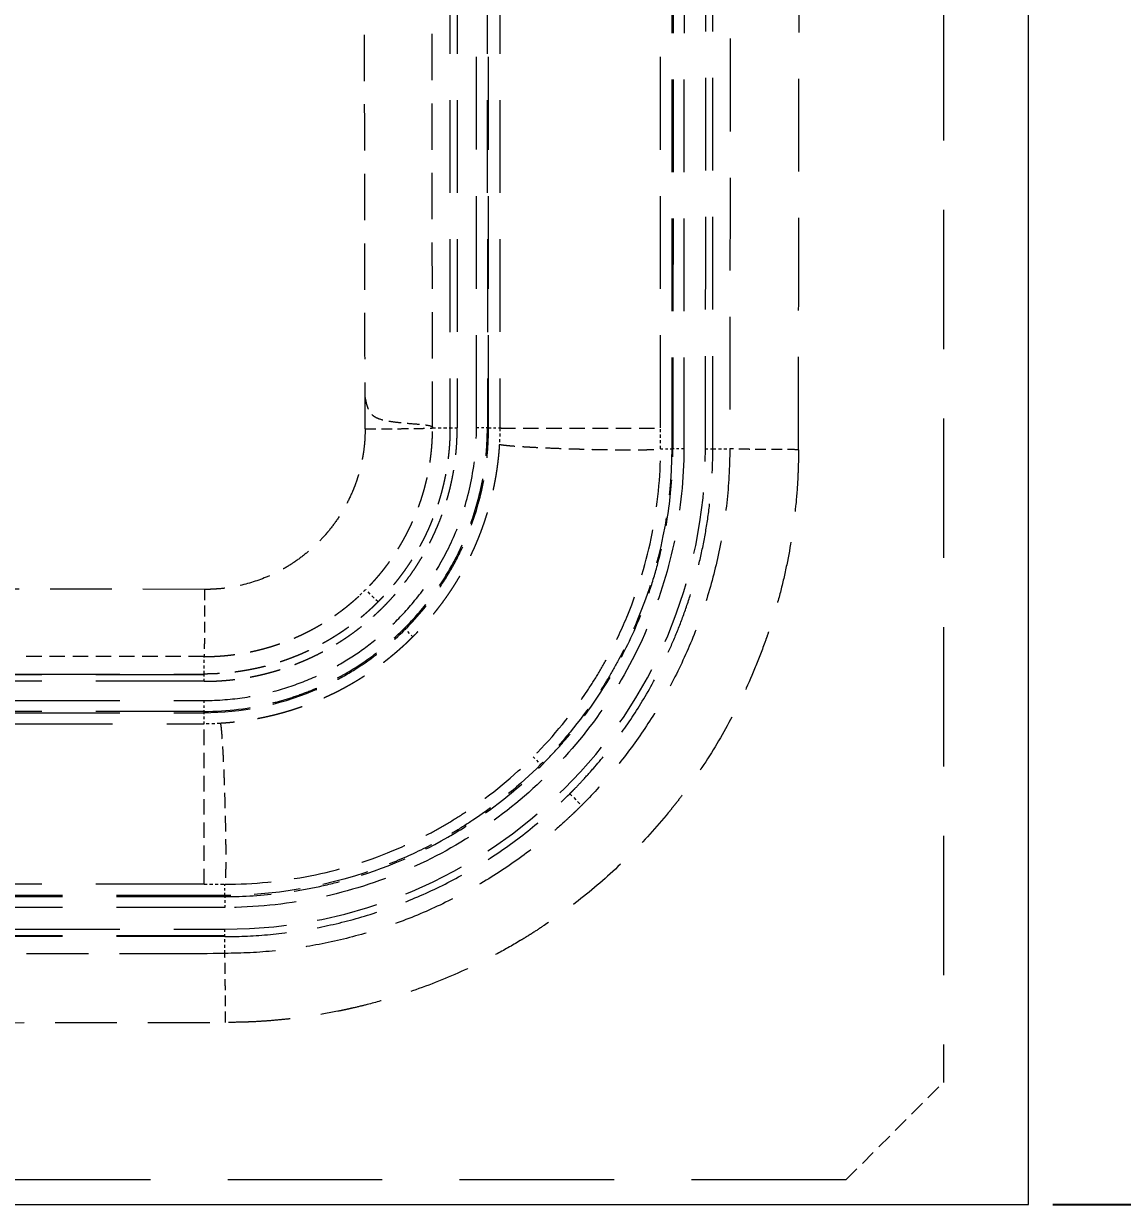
# Model space of a CAD drawing. Header units: millimetres. Extents: x 519 to 904, y 347 to 551.
# Drawn here: x 717.77 to 762.9, y 346.61 to 395.11 of the extents above; entities that cross this region are included whole.
import ezdxf
from ezdxf.lldxf.tags import DXFTag

# ---------------------------------------------------------------- set-up
doc = ezdxf.new("R2010")
doc.units = ezdxf.units.MM
doc.linetypes.add('HIDDEN', pattern=[9.525, 6.35, -3.175])
doc.layers.add('1', color=7, linetype='Continuous', true_color=0xffffff)
doc.layers.add('dim', color=82, linetype='Continuous', lineweight=9)
tags = doc.linetypes.add('DASHED', pattern=[25.72, 12.86, -12.86]).pattern_tags.tags
tags[6:7] = [DXFTag(74, 4), DXFTag(75, 0), DXFTag(340, '0'), DXFTag(46, 0.0), DXFTag(50, 0.0), DXFTag(44, 0.0), DXFTag(45, 0.0)]
tags[4:5] = [DXFTag(74, 4), DXFTag(75, 0), DXFTag(340, '0'), DXFTag(46, 0.0), DXFTag(50, 0.0), DXFTag(44, 0.0), DXFTag(45, 0.0)]
doc.dimstyles.get("Standard").update_dxf_attribs({"dimscale": 2, "dimtxt": 0.18, "dimasz": 0.18, "dimexe": 0.18, "dimexo": 0.0625, "dimgap": 0.09, "dimtad": 0, "dimtih": 1, "dimtoh": 1, "dimzin": 0, "dimdsep": 46, "dimtxsty": 'Standard', "dimcen": 0.09, "dimadec": 0, "dimazin": 0, "dimtfac": 1, "dimtofl": 0, "dimtmove": 0, "dimatfit": 3, "dimfxl": 0, "dimtolj": 1, "dimtzin": 0, "dimarcsym": 0})

# ---------------------------------------------------------------- blocks, each defined once
blk = doc.blocks.new('*D3')
at = {"layer": 'Defpoints', "color": 0, "lineweight": 18, "transparency": 16777216}
for p in [(759.049, 526.605), (759.049, 346.605), (793.566, 346.605)]:
    blk.add_point(p, dxfattribs=at)
at = {"layer": 'dim', "color": 0, "lineweight": -2, "transparency": 16777216}
for p, q in [((760.049, 526.605), (794.565, 526.605)), ((793.566, 522.605), (793.566, 440.105)), ((793.566, 350.605), (793.566, 433.106)), ((760.049, 346.605), (794.565, 346.605))]:
    blk.add_line(p, q, dxfattribs=at)
at = {"layer": 'dim', "color": 0, "lineweight": 18, "transparency": 16777216}
for points in [[(792.899, 522.605), (794.232, 522.605), (793.566, 526.605)], [(792.899, 350.605), (794.232, 350.605), (793.566, 346.605)]]:
    blk.add_solid(points, dxfattribs=at)
at = {"layer": 'dim', "color": 0, "lineweight": 18, "transparency": 16777216, "insert": (793.566, 436.605), "char_height": 5, "attachment_point": 5}
blk.add_mtext('\\A1;180.00', dxfattribs=at)

msp = doc.modelspace()

# ---------------------------------------------------------------- linework, layer by layer
at = {"layer": '1', "linetype": 'Continuous', "lineweight": 18, "ltscale": 0.7121}
for p, q in [((759.049, 346.605), (759.049, 526.605)), ((519.049, 346.605), (759.049, 346.605))]:
    msp.add_line(p, q, dxfattribs=at)
at = {"layer": '1', "color": 155, "linetype": 'HIDDEN', "lineweight": 18, "ltscale": 0.9}
msp.add_line((755.549, 524.618), (755.549, 351.618), dxfattribs=at)
at = {"layer": '1', "color": 155, "linetype": 'HIDDEN', "lineweight": 13, "ltscale": 0.6}
for p, q in [((744.437, 495.69), (744.389, 377.65)), ((744.488, 495.69), (744.44, 377.651)), ((746.078, 377.646), (746.126, 495.692)), ((735.234, 494.838), (735.281, 378.5)), ((736.37, 378.505), (736.323, 494.838)), ((736.772, 494.837), (736.819, 378.504)), ((736.869, 378.503), (736.822, 494.836)), ((737.278, 494.839), (737.331, 378.501)), ((743.929, 378.501), (743.981, 494.839))]:
    msp.add_line(p, q, dxfattribs=at)
at = {"layer": '1', "color": 155, "linetype": 'HIDDEN', "lineweight": 13, "ltscale": 0.02}
for p, q in [((732.324, 371.354), (731.819, 371.859)), ((725.178, 368.393), (725.178, 369.11)), ((740.203, 363.475), (740.686, 362.993))]:
    msp.add_line(p, q, dxfattribs=at)
at = {"layer": '1', "color": 155, "linetype": 'HIDDEN', "lineweight": 13, "ltscale": 0.01}
for p, q in [((733.755, 369.922), (733.443, 370.233)), ((738.693, 364.99), (739.007, 364.677))]:
    msp.add_line(p, q, dxfattribs=at)
at = {"layer": '1', "color": 155, "linetype": 'HIDDEN', "lineweight": 13, "ltscale": 0.7}
for p, q in [((583.917, 368.393), (725.178, 368.393)), ((725.178, 368.362), (583.917, 368.362)), ((725.178, 368.094), (583.917, 368.094)), ((583.917, 367.306), (725.176, 367.306)), ((725.176, 366.855), (583.917, 366.855)), ((583.917, 366.804), (725.176, 366.804)), ((725.178, 359.76), (583.627, 359.76)), ((726.029, 359.297), (583.917, 359.297)), ((726.029, 359.246), (583.917, 359.246)), ((583.917, 357.909), (726.032, 357.909)), ((726.032, 357.639), (583.917, 357.639))]:
    msp.add_line(p, q, dxfattribs=at)
at = {"layer": '1', "color": 155, "linetype": 'HIDDEN', "lineweight": 18, "ltscale": 0.1}
msp.add_line((751.549, 347.618), (755.549, 351.618), dxfattribs=at)
at = {"layer": '1', "color": 155, "linetype": 'HIDDEN', "lineweight": 18}
msp.add_line((751.549, 347.618), (523.549, 347.618), dxfattribs=at)
at = {"layer": '1', "color": 155, "linetype": 'HIDDEN', "lineweight": 13, "ltscale": 0.4}
for centre, major_axis, ratio, start_param, end_param in [((726.032, 377.655), (-19.746, 0), 0.999994, 1.570794, 3.141199), ((627.508, 1610.043), (11070.142, 0), 0.113203, 4.71367, 4.720938)]:
    msp.add_ellipse(centre, major_axis=major_axis, ratio=ratio, start_param=start_param, end_param=end_param, dxfattribs=at)
at = {"layer": '1', "color": 155, "linetype": 'HIDDEN', "lineweight": 13, "ltscale": 0.1}
msp.add_ellipse((630.184, -881.868), major_axis=(-11051.135, 0), ratio=0.113203, start_param=4.703793, end_param=4.704464, dxfattribs=at)
at = {"layer": '1', "color": 155, "linetype": 'DASHED', "lineweight": 13}
msp.add_ellipse((627.508, 1610.043), major_axis=(11070.142, 0), ratio=0.113203, start_param=4.720938, end_param=4.721289, dxfattribs=at)
at = {"layer": '1', "color": 155, "linetype": 'HIDDEN', "lineweight": 13, "ltscale": 0.6}
for points in [[(744.936, 495.691), (744.92, 456.345), (744.904, 416.998), (744.888, 377.651)], [(745.782, 377.647), (745.796, 416.996), (745.809, 456.345), (745.822, 495.693)], [(735.538, 494.839), (735.551, 456.06), (735.564, 417.281), (735.577, 378.502)]]:
    msp.add_open_spline(points, degree=3, dxfattribs=at)
for points, knots in [([(749.596, 377.609), (749.6, 380.07), (749.604, 382.53), (749.61, 387.45), (749.614, 389.91), (749.623, 397.29), (749.629, 402.211), (749.645, 416.971), (749.654, 426.812), (749.668, 446.492), (749.673, 456.333), (749.677, 471.093), (749.678, 476.014), (749.679, 483.394), (749.679, 485.854), (749.679, 490.774), (749.679, 493.234), (749.679, 495.695)], [0, 0, 0, 0, 0.0625, 0.0625, 0.125, 0.125, 0.25, 0.25, 0.5, 0.5, 0.75, 0.75, 0.875, 0.875, 0.9375, 0.9375, 1, 1, 1, 1]), ([(746.856, 491.649), (746.856, 479.88), (746.852, 454.995), (746.825, 416.993), (746.793, 390.762), (746.773, 377.646)], [0, 0, 0, 0, 0.30969, 0.654845, 1, 1, 1, 1])]:
    msp.add_open_spline(points, degree=3, knots=knots, dxfattribs=at)
at = {"layer": '1', "color": 155, "linetype": 'HIDDEN', "lineweight": 13, "ltscale": 0.3}
for points, knots in [([(731.794, 378.465), (731.79, 381.179), (731.786, 383.893), (731.779, 389.322), (731.775, 392.037), (731.765, 400.18), (731.759, 405.608), (731.751, 413.751), (731.748, 416.466), (731.743, 421.894), (731.741, 424.609), (731.735, 432.752), (731.73, 438.181), (731.726, 443.609)], [0, 0, 0, 0, 0.125, 0.125, 0.25, 0.25, 0.5, 0.5, 0.625, 0.625, 0.75, 0.75, 1, 1, 1, 1]), ([(725.176, 366.856), (726.129, 366.856), (727.072, 366.973), (728.253, 367.27), (728.5, 367.34), (728.994, 367.499), (729.241, 367.588), (729.969, 367.877), (730.437, 368.1), (731.338, 368.607), (731.77, 368.891), (732.601, 369.519), (732.999, 369.864), (733.736, 370.594), (734.078, 370.981), (734.711, 371.8), (735.003, 372.234), (735.786, 373.594), (736.175, 374.552), (736.57, 376.061), (736.669, 376.579), (736.789, 377.563), (736.818, 378.033), (736.818, 378.504)], [0, 0, 0, 0, 0.159364, 0.159364, 0.201769, 0.201769, 0.244174, 0.244174, 0.328985, 0.328985, 0.413796, 0.413796, 0.498606, 0.498606, 0.583417, 0.583417, 0.668228, 0.668228, 0.837849, 0.837849, 0.92266, 0.92266, 1, 1, 1, 1]), ([(725.176, 366.805), (726.707, 366.805), (728.619, 367.19), (730.352, 368.007), (731.027, 368.367), (731.355, 368.564), (732.309, 369.203), (733.496, 370.181), (734.474, 371.369), (735.112, 372.323), (735.309, 372.652), (735.67, 373.327), (736.486, 375.059), (736.869, 376.972), (736.869, 378.503)], [0, 0, 0, 0, 0.25, 0.3125, 0.3125, 0.375, 0.375, 0.5, 0.625, 0.625, 0.6875, 0.6875, 0.75, 1, 1, 1, 1]), ([(737.31, 377.831), (737.308, 377.795), (737.303, 377.722), (737.295, 377.614), (737.286, 377.505), (737.276, 377.397), (737.265, 377.289), (737.253, 377.181), (737.241, 377.074), (737.227, 376.966), (737.212, 376.859), (737.197, 376.752), (737.18, 376.646), (737.163, 376.539), (737.145, 376.433), (737.125, 376.327), (737.105, 376.222), (737.084, 376.117), (737.062, 376.012), (737.04, 375.907), (737.016, 375.803), (736.991, 375.698), (736.966, 375.595), (736.94, 375.491), (736.912, 375.388), (736.884, 375.286), (736.855, 375.183), (736.826, 375.081), (736.795, 374.98), (736.764, 374.879), (736.731, 374.778), (736.698, 374.677), (736.665, 374.577), (736.63, 374.478), (736.594, 374.378), (736.558, 374.279), (736.521, 374.181), (736.483, 374.083), (736.444, 373.985), (736.405, 373.888), (736.364, 373.792), (736.323, 373.695), (736.281, 373.6), (736.239, 373.504), (736.195, 373.41), (736.151, 373.315), (736.106, 373.221), (736.06, 373.128), (736.014, 373.035), (735.967, 372.943), (735.919, 372.851), (735.87, 372.76), (735.821, 372.669), (735.771, 372.579), (735.72, 372.489), (735.668, 372.4), (735.616, 372.311), (735.563, 372.223), (735.509, 372.135), (735.455, 372.048), (735.4, 371.962), (735.344, 371.876), (735.288, 371.79), (735.231, 371.706), (735.173, 371.621), (735.115, 371.538), (735.056, 371.455), (734.996, 371.372), (734.936, 371.29), (734.875, 371.209), (734.814, 371.128), (734.752, 371.048), (734.689, 370.969), (734.626, 370.89), (734.562, 370.812), (734.498, 370.734), (734.433, 370.657), (734.367, 370.58), (734.301, 370.505), (734.235, 370.429), (734.167, 370.355), (734.1, 370.281), (734.032, 370.207), (733.963, 370.135), (733.894, 370.063), (733.824, 369.991), (733.765, 369.932), (733.716, 369.883), (733.679, 369.846), (733.641, 369.809), (733.603, 369.773), (733.565, 369.736), (733.527, 369.7), (733.489, 369.664), (733.45, 369.627), (733.411, 369.591), (733.373, 369.556), (733.334, 369.52), (733.294, 369.484), (733.255, 369.449), (733.215, 369.414), (733.176, 369.378), (733.136, 369.344), (733.096, 369.309), (733.055, 369.274), (733.015, 369.24), (732.974, 369.205), (732.933, 369.171), (732.892, 369.137), (732.851, 369.103), (732.81, 369.069), (732.769, 369.036), (732.727, 369.003), (732.685, 368.969), (732.643, 368.936), (732.601, 368.903), (732.559, 368.871), (732.516, 368.838), (732.474, 368.806), (732.431, 368.774), (732.388, 368.741), (732.345, 368.71), (732.301, 368.678), (732.258, 368.646), (732.214, 368.615), (732.171, 368.584), (732.127, 368.553), (732.083, 368.522), (732.038, 368.491), (731.994, 368.461), (731.949, 368.431), (731.905, 368.4), (731.86, 368.371), (731.815, 368.341), (731.769, 368.311), (731.724, 368.282), (731.679, 368.253), (731.633, 368.224), (731.587, 368.195), (731.541, 368.166), (731.495, 368.138), (731.449, 368.11), (731.402, 368.082), (731.356, 368.054), (731.309, 368.026), (731.262, 367.999), (731.215, 367.972), (731.168, 367.945), (731.12, 367.918), (731.073, 367.891), (731.025, 367.865), (730.977, 367.838), (730.929, 367.812), (730.881, 367.787), (730.833, 367.761), (730.785, 367.735), (730.736, 367.71), (730.687, 367.685), (730.639, 367.66), (730.59, 367.636), (730.541, 367.612), (730.491, 367.587), (730.442, 367.563), (730.393, 367.54), (730.343, 367.516), (730.293, 367.493), (730.243, 367.47), (730.193, 367.447), (730.143, 367.424), (730.093, 367.402), (730.042, 367.379), (729.992, 367.357), (729.941, 367.335), (729.89, 367.314), (729.84, 367.292), (729.788, 367.271), (729.737, 367.25), (729.686, 367.23), (729.635, 367.209), (729.583, 367.189), (729.531, 367.169), (729.48, 367.149), (729.428, 367.129), (729.376, 367.11), (729.323, 367.091), (729.271, 367.072), (729.219, 367.053), (729.166, 367.034), (729.114, 367.016), (729.061, 366.998), (729.008, 366.98), (728.955, 366.963), (728.902, 366.945), (728.849, 366.928), (728.796, 366.911), (728.743, 366.895), (728.689, 366.878), (728.636, 366.862), (728.582, 366.846), (728.528, 366.83), (728.474, 366.815), (728.42, 366.799), (728.366, 366.784), (728.312, 366.77), (728.258, 366.755), (728.203, 366.741), (728.149, 366.727), (728.094, 366.713), (728.04, 366.699), (727.985, 366.686), (727.93, 366.673), (727.875, 366.66), (727.82, 366.647), (727.765, 366.635), (727.71, 366.623), (727.655, 366.611), (727.599, 366.599), (727.544, 366.588), (727.488, 366.577), (727.433, 366.566), (727.377, 366.555), (727.321, 366.545), (727.266, 366.535), (727.21, 366.525), (727.154, 366.515), (727.098, 366.506), (727.041, 366.497), (726.985, 366.488), (726.929, 366.479), (726.873, 366.471), (726.816, 366.463), (726.76, 366.455), (726.703, 366.447), (726.647, 366.44), (726.59, 366.433), (726.533, 366.426), (726.476, 366.42), (726.42, 366.413), (726.363, 366.407), (726.306, 366.402), (726.249, 366.396), (726.192, 366.391), (726.134, 366.386), (726.077, 366.381), (726.02, 366.377), (725.963, 366.373), (725.905, 366.369), (725.867, 366.366), (725.848, 366.365)], [0, 0, 0, 0, 0.006152, 0.012298, 0.018438, 0.024571, 0.030697, 0.036817, 0.042931, 0.049039, 0.05514, 0.061235, 0.067323, 0.073405, 0.07948, 0.08555, 0.091613, 0.097669, 0.103719, 0.109763, 0.1158, 0.121831, 0.127856, 0.133874, 0.139885, 0.145891, 0.151889, 0.157882, 0.163867, 0.169847, 0.17582, 0.181786, 0.187746, 0.193699, 0.199646, 0.205586, 0.21152, 0.217448, 0.223368, 0.229283, 0.235191, 0.241092, 0.246987, 0.252875, 0.258757, 0.264632, 0.270501, 0.276364, 0.28222, 0.288069, 0.293913, 0.299749, 0.30558, 0.311404, 0.317222, 0.323034, 0.328839, 0.334639, 0.340432, 0.346219, 0.352, 0.357774, 0.363543, 0.369306, 0.375062, 0.380813, 0.386557, 0.392296, 0.398028, 0.403755, 0.409475, 0.415189, 0.420898, 0.4266, 0.432296, 0.437986, 0.44367, 0.449349, 0.455021, 0.460686, 0.466346, 0.472, 0.477648, 0.483289, 0.488925, 0.494554, 0.500177, 0.503144, 0.506114, 0.509084, 0.512057, 0.515031, 0.518007, 0.520984, 0.523963, 0.526944, 0.529927, 0.532911, 0.535897, 0.538884, 0.541874, 0.544864, 0.547857, 0.550851, 0.553847, 0.556845, 0.559844, 0.562845, 0.565848, 0.568852, 0.571858, 0.574866, 0.577875, 0.580886, 0.583898, 0.586913, 0.589928, 0.592946, 0.595965, 0.598986, 0.602009, 0.605033, 0.608059, 0.611086, 0.614116, 0.617146, 0.620179, 0.623213, 0.626249, 0.629286, 0.632326, 0.635367, 0.638409, 0.641453, 0.644499, 0.647547, 0.650596, 0.653647, 0.656699, 0.659754, 0.66281, 0.665867, 0.668927, 0.671988, 0.675051, 0.678115, 0.681181, 0.684249, 0.687319, 0.69039, 0.693463, 0.696538, 0.699615, 0.702693, 0.705773, 0.708855, 0.711938, 0.715024, 0.718111, 0.7212, 0.72429, 0.727383, 0.730477, 0.733573, 0.736671, 0.73977, 0.742872, 0.745975, 0.74908, 0.752186, 0.755295, 0.758405, 0.761517, 0.764631, 0.767747, 0.770864, 0.773983, 0.777104, 0.780227, 0.783352, 0.786478, 0.789606, 0.792736, 0.795868, 0.799002, 0.802137, 0.805274, 0.808413, 0.811554, 0.814697, 0.817841, 0.820987, 0.824135, 0.827285, 0.830436, 0.833589, 0.836745, 0.839901, 0.84306, 0.846221, 0.849383, 0.852547, 0.855713, 0.85888, 0.862049, 0.865221, 0.868393, 0.871568, 0.874744, 0.877923, 0.881103, 0.884284, 0.887468, 0.890653, 0.89384, 0.897029, 0.90022, 0.903412, 0.906606, 0.909802, 0.912999, 0.916199, 0.9194, 0.922603, 0.925808, 0.929014, 0.932222, 0.935432, 0.938644, 0.941857, 0.945072, 0.948289, 0.951508, 0.954728, 0.957951, 0.961175, 0.9644, 0.967628, 0.970857, 0.974088, 0.977321, 0.980555, 0.983792, 0.98703, 0.99027, 0.993511, 0.996755, 1, 1, 1, 1]), ([(726.029, 359.247), (726.812, 359.247), (727.593, 359.298), (728.771, 359.45), (729.168, 359.515), (729.961, 359.671), (730.357, 359.762), (732.306, 360.279), (733.787, 360.884), (735.539, 361.889), (735.885, 362.103), (736.557, 362.551), (736.884, 362.785), (737.84, 363.516), (738.442, 364.043), (739.295, 364.892), (739.57, 365.184), (740.104, 365.789), (740.364, 366.103), (741.105, 367.062), (741.552, 367.728), (742.355, 369.112), (742.71, 369.83), (743.174, 370.945), (743.318, 371.325), (743.579, 372.091), (743.696, 372.477), (744.01, 373.641), (744.168, 374.426), (744.382, 376.013), (744.438, 376.817), (744.439, 377.636), (744.439, 377.643), (744.439, 377.651)], [0, 0, 0, 0, 0.081748, 0.081748, 0.123453, 0.123453, 0.165158, 0.165158, 0.331979, 0.331979, 0.373684, 0.373684, 0.415389, 0.415389, 0.498799, 0.498799, 0.540504, 0.540504, 0.582209, 0.582209, 0.665619, 0.665619, 0.749029, 0.749029, 0.790734, 0.790734, 0.832439, 0.832439, 0.915849, 0.915849, 0.999259, 0.999259, 1, 1, 1, 1]), ([(744.388, 377.65), (744.388, 375.247), (743.783, 372.246), (742.501, 369.528), (742.076, 368.733), (741.928, 368.472), (741.619, 367.957), (740.815, 366.69), (739.088, 364.593), (736.991, 362.867), (735.723, 362.063), (735.208, 361.754), (734.946, 361.606), (734.152, 361.182), (731.433, 359.901), (728.431, 359.298), (726.029, 359.298)], [0, 0, 0, 0, 0.25, 0.3125, 0.3125, 0.34375, 0.34375, 0.375, 0.5, 0.625, 0.65625, 0.65625, 0.6875, 0.6875, 0.75, 1, 1, 1, 1]), ([(726.034, 359.76), (727.211, 359.757), (728.388, 359.874), (730.695, 360.333), (731.826, 360.675), (733.455, 361.348), (733.986, 361.599), (734.762, 362.014), (735.017, 362.159), (735.52, 362.462), (735.768, 362.619), (736.985, 363.437), (737.893, 364.187), (739.548, 365.848), (740.294, 366.758), (741.104, 367.975), (741.261, 368.223), (741.56, 368.725), (741.704, 368.979), (742.114, 369.753), (742.362, 370.283), (743.027, 371.904), (743.364, 373.028), (743.816, 375.316), (743.931, 376.481), (743.929, 377.645)], [0, 0, 0, 0, 0.125, 0.125, 0.25, 0.25, 0.3125, 0.3125, 0.34375, 0.34375, 0.375, 0.375, 0.5, 0.5, 0.625, 0.625, 0.65625, 0.65625, 0.6875, 0.6875, 0.75, 0.75, 0.875, 0.875, 1, 1, 1, 1])]:
    msp.add_open_spline(points, degree=3, knots=knots, dxfattribs=at)
for points, degree in [([(734.565, 378.5), (734.547, 391.129), (734.533, 403.759)], 2), ([(725.176, 367.306), (725.766, 367.306), (726.885, 367.403), (728.334, 367.731), (729.689, 368.225), (730.875, 368.838), (731.885, 369.513), (732.875, 370.342), (733.851, 371.377), (734.783, 372.672), (735.593, 374.266), (736.193, 376.187), (736.37, 377.694), (736.37, 378.505)], 3)]:
    msp.add_open_spline(points, degree=degree, dxfattribs=at)
at = {"layer": '1', "color": 155, "linetype": 'HIDDEN', "lineweight": 13, "ltscale": 0.08}
msp.add_open_spline([(731.792, 379.756), (731.808, 379.669), (731.826, 379.582), (731.867, 379.427), (731.887, 379.359), (731.941, 379.227), (731.976, 379.162), (732.066, 379.051), (732.121, 379.004), (732.243, 378.929), (732.308, 378.901), (732.509, 378.832), (732.643, 378.806), (732.907, 378.762), (733.037, 378.746), (733.284, 378.719), (733.401, 378.708), (733.735, 378.678), (733.934, 378.662), (734.256, 378.63), (734.379, 378.615), (734.504, 378.58), (734.535, 378.57), (734.559, 378.54), (734.562, 378.536), (734.565, 378.527)], degree=3, knots=[0, 0, 0, 0, 0.057008, 0.057008, 0.103262, 0.103262, 0.149515, 0.149515, 0.195769, 0.195769, 0.242023, 0.242023, 0.33453, 0.33453, 0.427037, 0.427037, 0.519545, 0.519545, 0.704559, 0.704559, 0.889574, 0.889574, 0.982081, 0.982081, 1, 1, 1, 1], dxfattribs=at)
at = {"layer": '1', "color": 155, "linetype": 'HIDDEN', "lineweight": 13, "ltscale": 0.2}
for points, degree, knots in [([(725.178, 368.094), (726.219, 368.094), (727.219, 368.296), (728.216, 368.496), (729.165, 368.89), (730.116, 369.284), (730.964, 369.851), (731.813, 370.419), (733.259, 371.867), (734.394, 373.565), (734.788, 374.515), (735.578, 376.421), (735.577, 378.502)], 2, [0, 0, 0, 0.125, 0.125, 0.25, 0.25, 0.375, 0.375, 0.5, 0.625, 0.75, 0.75, 1, 1, 1]), ([(725.178, 369.11), (725.207, 369.11), (725.266, 369.11), (725.355, 369.111), (725.443, 369.113), (725.532, 369.116), (725.62, 369.12), (725.708, 369.124), (725.796, 369.13), (725.884, 369.136), (725.972, 369.143), (726.06, 369.151), (726.148, 369.159), (726.235, 369.169), (726.323, 369.179), (726.41, 369.19), (726.497, 369.202), (726.584, 369.215), (726.671, 369.228), (726.758, 369.243), (726.844, 369.258), (726.93, 369.274), (727.016, 369.29), (727.102, 369.308), (727.188, 369.326), (727.273, 369.345), (727.359, 369.365), (727.444, 369.386), (727.528, 369.407), (727.613, 369.429), (727.697, 369.452), (727.781, 369.476), (727.865, 369.501), (727.948, 369.526), (728.032, 369.552), (728.115, 369.579), (728.197, 369.607), (728.28, 369.635), (728.362, 369.664), (728.443, 369.694), (728.525, 369.725), (728.606, 369.756), (728.686, 369.788), (728.767, 369.821), (728.847, 369.854), (728.927, 369.888), (729.006, 369.923), (729.085, 369.959), (729.164, 369.995), (729.242, 370.033), (729.32, 370.07), (729.397, 370.109), (729.474, 370.148), (729.551, 370.188), (729.627, 370.228), (729.703, 370.27), (729.778, 370.312), (729.853, 370.354), (729.928, 370.397), (730.002, 370.441), (730.076, 370.486), (730.149, 370.531), (730.222, 370.577), (730.294, 370.623), (730.366, 370.67), (730.437, 370.718), (730.508, 370.767), (730.579, 370.816), (730.648, 370.865), (730.718, 370.916), (730.787, 370.966), (730.855, 371.018), (730.923, 371.07), (730.991, 371.123), (731.058, 371.176), (731.124, 371.23), (731.19, 371.284), (731.255, 371.339), (731.32, 371.395), (731.384, 371.451), (731.448, 371.507), (731.511, 371.564), (731.574, 371.622), (731.636, 371.68), (731.698, 371.739), (731.758, 371.799), (731.809, 371.849), (731.849, 371.889), (731.879, 371.919), (731.909, 371.95), (731.938, 371.98), (731.968, 372.011), (731.997, 372.042), (732.027, 372.073), (732.056, 372.105), (732.085, 372.136), (732.114, 372.168), (732.143, 372.2), (732.172, 372.232), (732.201, 372.264), (732.229, 372.296), (732.258, 372.329), (732.286, 372.361), (732.314, 372.394), (732.342, 372.427), (732.37, 372.46), (732.398, 372.493), (732.425, 372.527), (732.453, 372.56), (732.48, 372.594), (732.508, 372.628), (732.535, 372.662), (732.562, 372.696), (732.589, 372.731), (732.615, 372.765), (732.642, 372.8), (732.669, 372.835), (732.695, 372.87), (732.721, 372.905), (732.747, 372.94), (732.773, 372.976), (732.799, 373.012), (732.824, 373.047), (732.85, 373.083), (732.875, 373.119), (732.9, 373.156), (732.925, 373.192), (732.95, 373.228), (732.975, 373.265), (733, 373.302), (733.024, 373.339), (733.048, 373.376), (733.072, 373.413), (733.096, 373.451), (733.12, 373.488), (733.144, 373.526), (733.167, 373.564), (733.191, 373.602), (733.214, 373.64), (733.237, 373.678), (733.26, 373.717), (733.282, 373.756), (733.305, 373.794), (733.327, 373.833), (733.35, 373.872), (733.372, 373.911), (733.393, 373.951), (733.415, 373.99), (733.437, 374.03), (733.458, 374.069), (733.479, 374.109), (733.5, 374.149), (733.521, 374.189), (733.542, 374.23), (733.562, 374.27), (733.582, 374.311), (733.603, 374.351), (733.622, 374.392), (733.642, 374.433), (733.662, 374.474), (733.681, 374.515), (733.7, 374.557), (733.719, 374.598), (733.738, 374.64), (733.757, 374.681), (733.775, 374.723), (733.794, 374.765), (733.812, 374.807), (733.83, 374.849), (733.847, 374.892), (733.865, 374.934), (733.882, 374.977), (733.899, 375.019), (733.916, 375.062), (733.933, 375.105), (733.95, 375.148), (733.966, 375.192), (733.982, 375.235), (733.998, 375.278), (734.014, 375.322), (734.029, 375.365), (734.045, 375.409), (734.06, 375.453), (734.075, 375.497), (734.09, 375.541), (734.104, 375.585), (734.118, 375.63), (734.132, 375.674), (734.146, 375.719), (734.16, 375.763), (734.174, 375.808), (734.187, 375.853), (734.2, 375.898), (734.213, 375.943), (734.225, 375.988), (734.238, 376.033), (734.25, 376.079), (734.262, 376.124), (734.274, 376.17), (734.285, 376.215), (734.297, 376.261), (734.308, 376.307), (734.318, 376.353), (734.329, 376.399), (734.34, 376.445), (734.35, 376.491), (734.36, 376.538), (734.37, 376.584), (734.379, 376.631), (734.388, 376.677), (734.397, 376.724), (734.406, 376.771), (734.415, 376.817), (734.423, 376.864), (734.431, 376.911), (734.439, 376.958), (734.447, 377.006), (734.454, 377.053), (734.462, 377.1), (734.469, 377.148), (734.475, 377.195), (734.482, 377.243), (734.488, 377.29), (734.494, 377.338), (734.5, 377.386), (734.506, 377.433), (734.511, 377.481), (734.516, 377.529), (734.521, 377.577), (734.525, 377.625), (734.53, 377.674), (734.534, 377.722), (734.538, 377.77), (734.541, 377.818), (734.545, 377.867), (734.548, 377.915), (734.551, 377.964), (734.553, 378.012), (734.555, 378.061), (734.558, 378.11), (734.559, 378.158), (734.561, 378.207), (734.562, 378.256), (734.563, 378.305), (734.564, 378.354), (734.565, 378.402), (734.565, 378.451), (734.565, 378.484), (734.565, 378.5)], 3, [0, 0, 0, 0, 0.006001, 0.012, 0.017996, 0.023989, 0.029979, 0.035966, 0.04195, 0.047932, 0.053911, 0.059887, 0.06586, 0.07183, 0.077798, 0.083762, 0.089724, 0.095683, 0.101639, 0.107593, 0.113543, 0.119491, 0.125436, 0.131378, 0.137317, 0.143253, 0.149187, 0.155118, 0.161046, 0.166971, 0.172893, 0.178812, 0.184729, 0.190642, 0.196553, 0.202461, 0.208366, 0.214269, 0.220168, 0.226065, 0.231959, 0.23785, 0.243738, 0.249623, 0.255506, 0.261385, 0.267262, 0.273136, 0.279007, 0.284875, 0.290741, 0.296603, 0.302463, 0.30832, 0.314174, 0.320025, 0.325873, 0.331719, 0.337561, 0.343401, 0.349238, 0.355072, 0.360903, 0.366731, 0.372557, 0.378379, 0.384199, 0.390016, 0.39583, 0.401641, 0.40745, 0.413255, 0.419058, 0.424858, 0.430654, 0.436449, 0.44224, 0.448028, 0.453813, 0.459596, 0.465376, 0.471153, 0.476927, 0.482698, 0.488466, 0.494232, 0.499994, 0.502882, 0.505772, 0.508665, 0.51156, 0.514459, 0.51736, 0.520264, 0.523171, 0.52608, 0.528992, 0.531907, 0.534824, 0.537745, 0.540668, 0.543593, 0.546522, 0.549453, 0.552387, 0.555324, 0.558263, 0.561205, 0.56415, 0.567097, 0.570048, 0.573001, 0.575956, 0.578915, 0.581876, 0.58484, 0.587807, 0.590776, 0.593748, 0.596723, 0.599701, 0.602681, 0.605664, 0.60865, 0.611638, 0.61463, 0.617624, 0.62062, 0.62362, 0.626622, 0.629627, 0.632634, 0.635645, 0.638658, 0.641673, 0.644692, 0.647713, 0.650737, 0.653764, 0.656793, 0.659825, 0.66286, 0.665898, 0.668938, 0.671981, 0.675027, 0.678075, 0.681127, 0.684181, 0.687237, 0.690297, 0.693359, 0.696424, 0.699491, 0.702561, 0.705634, 0.70871, 0.711789, 0.71487, 0.717954, 0.721041, 0.72413, 0.727222, 0.730317, 0.733414, 0.736515, 0.739618, 0.742723, 0.745832, 0.748943, 0.752057, 0.755174, 0.758293, 0.761415, 0.76454, 0.767667, 0.770798, 0.773931, 0.777066, 0.780205, 0.783346, 0.78649, 0.789636, 0.792786, 0.795938, 0.799092, 0.80225, 0.80541, 0.808573, 0.811739, 0.814907, 0.818078, 0.821252, 0.824428, 0.827608, 0.83079, 0.833974, 0.837162, 0.840352, 0.843545, 0.84674, 0.849939, 0.85314, 0.856343, 0.85955, 0.862759, 0.865971, 0.869185, 0.872403, 0.875623, 0.878846, 0.882071, 0.885299, 0.88853, 0.891764, 0.895, 0.898239, 0.901481, 0.904726, 0.907973, 0.911223, 0.914476, 0.917731, 0.920989, 0.92425, 0.927514, 0.93078, 0.934049, 0.937321, 0.940595, 0.943872, 0.947152, 0.950435, 0.95372, 0.957008, 0.960299, 0.963593, 0.966889, 0.970188, 0.973489, 0.976794, 0.980101, 0.98341, 0.986723, 0.990038, 0.993356, 0.996677, 1, 1, 1, 1]), ([(735.281, 378.5), (735.281, 378.472), (735.281, 378.414), (735.28, 378.328), (735.278, 378.242), (735.276, 378.157), (735.273, 378.071), (735.269, 377.986), (735.264, 377.901), (735.259, 377.816), (735.252, 377.731), (735.246, 377.647), (735.238, 377.562), (735.23, 377.478), (735.221, 377.395), (735.212, 377.311), (735.202, 377.228), (735.191, 377.145), (735.179, 377.062), (735.167, 376.979), (735.154, 376.897), (735.141, 376.815), (735.126, 376.733), (735.112, 376.651), (735.096, 376.57), (735.08, 376.489), (735.063, 376.409), (735.046, 376.328), (735.028, 376.248), (735.01, 376.168), (734.99, 376.089), (734.971, 376.01), (734.95, 375.931), (734.929, 375.852), (734.908, 375.774), (734.886, 375.696), (734.863, 375.619), (734.84, 375.542), (734.816, 375.465), (734.792, 375.388), (734.767, 375.312), (734.741, 375.236), (734.715, 375.161), (734.688, 375.086), (734.661, 375.011), (734.634, 374.937), (734.605, 374.863), (734.577, 374.789), (734.547, 374.716), (734.518, 374.643), (734.487, 374.57), (734.457, 374.498), (734.425, 374.426), (734.394, 374.355), (734.362, 374.284), (734.329, 374.214), (734.296, 374.143), (734.262, 374.074), (734.228, 374.004), (734.193, 373.935), (734.158, 373.867), (734.123, 373.799), (734.087, 373.731), (734.051, 373.664), (734.014, 373.597), (733.977, 373.53), (733.939, 373.464), (733.901, 373.399), (733.863, 373.334), (733.824, 373.269), (733.785, 373.204), (733.745, 373.14), (733.705, 373.077), (733.665, 373.014), (733.624, 372.951), (733.583, 372.889), (733.541, 372.827), (733.499, 372.766), (733.457, 372.705), (733.414, 372.645), (733.371, 372.585), (733.328, 372.525), (733.285, 372.466), (733.241, 372.407), (733.196, 372.349), (733.152, 372.292), (733.107, 372.234), (733.062, 372.177), (733.016, 372.121), (732.97, 372.065), (732.924, 372.01), (732.878, 371.954), (732.831, 371.9), (732.784, 371.846), (732.737, 371.792), (732.689, 371.739), (732.641, 371.686), (732.593, 371.634), (732.545, 371.582), (732.496, 371.53), (732.447, 371.479), (732.398, 371.429), (732.349, 371.379), (732.299, 371.329), (732.25, 371.28), (732.2, 371.232), (732.149, 371.183), (732.099, 371.136), (732.048, 371.088), (731.997, 371.041), (731.946, 370.995), (731.895, 370.949), (731.844, 370.904), (731.792, 370.859), (731.74, 370.814), (731.688, 370.77), (731.636, 370.726), (731.584, 370.683), (731.531, 370.64), (731.478, 370.598), (731.426, 370.556), (731.373, 370.515), (731.319, 370.474), (731.266, 370.433), (731.213, 370.393), (731.159, 370.354), (731.106, 370.314), (731.052, 370.276), (730.998, 370.237), (730.944, 370.2), (730.89, 370.162), (730.835, 370.125), (730.781, 370.089), (730.727, 370.053), (730.672, 370.017), (730.617, 369.982), (730.563, 369.947), (730.508, 369.913), (730.453, 369.879), (730.398, 369.846), (730.343, 369.813), (730.288, 369.78), (730.232, 369.748), (730.177, 369.716), (730.122, 369.685), (730.066, 369.654), (730.011, 369.624), (729.955, 369.594), (729.9, 369.564), (729.844, 369.535), (729.789, 369.506), (729.733, 369.478), (729.677, 369.45), (729.622, 369.422), (729.566, 369.395), (729.51, 369.369), (729.454, 369.342), (729.398, 369.317), (729.343, 369.291), (729.287, 369.266), (729.231, 369.241), (729.175, 369.217), (729.119, 369.193), (729.064, 369.17), (729.008, 369.147), (728.952, 369.124), (728.896, 369.102), (728.84, 369.08), (728.785, 369.058), (728.729, 369.037), (728.673, 369.017), (728.618, 368.996), (728.562, 368.976), (728.506, 368.957), (728.451, 368.938), (728.395, 368.919), (728.34, 368.9), (728.284, 368.882), (728.229, 368.864), (728.174, 368.847), (728.118, 368.83), (728.063, 368.813), (728.008, 368.797), (727.953, 368.781), (727.898, 368.766), (727.843, 368.751), (727.788, 368.736), (727.733, 368.721), (727.678, 368.707), (727.624, 368.693), (727.569, 368.68), (727.515, 368.667), (727.46, 368.654), (727.406, 368.641), (727.352, 368.629), (727.297, 368.618), (727.243, 368.606), (727.189, 368.595), (727.135, 368.584), (727.082, 368.574), (727.028, 368.564), (726.974, 368.554), (726.921, 368.544), (726.868, 368.535), (726.814, 368.526), (726.761, 368.517), (726.708, 368.509), (726.655, 368.501), (726.602, 368.494), (726.55, 368.486), (726.497, 368.479), (726.445, 368.472), (726.392, 368.466), (726.34, 368.46), (726.288, 368.454), (726.236, 368.448), (726.184, 368.443), (726.133, 368.438), (726.081, 368.433), (726.03, 368.429), (725.978, 368.424), (725.927, 368.42), (725.876, 368.417), (725.825, 368.413), (725.775, 368.41), (725.724, 368.407), (725.674, 368.405), (725.623, 368.402), (725.573, 368.4), (725.523, 368.399), (725.474, 368.397), (725.424, 368.396), (725.374, 368.395), (725.325, 368.394), (725.276, 368.393), (725.227, 368.393), (725.194, 368.393), (725.178, 368.393)], 3, [0, 0, 0, 0, 0.00543, 0.01085, 0.016259, 0.021659, 0.027049, 0.032428, 0.037798, 0.043158, 0.048507, 0.053847, 0.059176, 0.064496, 0.069805, 0.075105, 0.080394, 0.085673, 0.090943, 0.096202, 0.101451, 0.106691, 0.11192, 0.117139, 0.122348, 0.127547, 0.132736, 0.137915, 0.143084, 0.148243, 0.153392, 0.158531, 0.16366, 0.168779, 0.173888, 0.178986, 0.184075, 0.189154, 0.194223, 0.199281, 0.20433, 0.209368, 0.214397, 0.219416, 0.224424, 0.229422, 0.234411, 0.239389, 0.244358, 0.249316, 0.254264, 0.259202, 0.264131, 0.269049, 0.273957, 0.278855, 0.283743, 0.288621, 0.293489, 0.298347, 0.303195, 0.308033, 0.312861, 0.317678, 0.322486, 0.327284, 0.332072, 0.336849, 0.341617, 0.346374, 0.351122, 0.355859, 0.360587, 0.365304, 0.370012, 0.374709, 0.379396, 0.384074, 0.388741, 0.393398, 0.398045, 0.402682, 0.407309, 0.411926, 0.416533, 0.42113, 0.425717, 0.430294, 0.434861, 0.439418, 0.443965, 0.448501, 0.453028, 0.457545, 0.462051, 0.466548, 0.471034, 0.475511, 0.479977, 0.484434, 0.48888, 0.493316, 0.497742, 0.502159, 0.506565, 0.510961, 0.515347, 0.519723, 0.524089, 0.528445, 0.532791, 0.537127, 0.541453, 0.545769, 0.550074, 0.55437, 0.558656, 0.562931, 0.567197, 0.571453, 0.575698, 0.579934, 0.584159, 0.588374, 0.59258, 0.596775, 0.60096, 0.605135, 0.609301, 0.613456, 0.617601, 0.621736, 0.625861, 0.629976, 0.63408, 0.638175, 0.64226, 0.646335, 0.6504, 0.654454, 0.658499, 0.662533, 0.666558, 0.670572, 0.674577, 0.678571, 0.682556, 0.68653, 0.690494, 0.694448, 0.698393, 0.702327, 0.706251, 0.710165, 0.714069, 0.717963, 0.721847, 0.72572, 0.729584, 0.733438, 0.737282, 0.741115, 0.744939, 0.748752, 0.752556, 0.756349, 0.760133, 0.763906, 0.767669, 0.771423, 0.775166, 0.778899, 0.782622, 0.786335, 0.790038, 0.793731, 0.797414, 0.801087, 0.80475, 0.808403, 0.812046, 0.815678, 0.819301, 0.822914, 0.826516, 0.830109, 0.833691, 0.837263, 0.840826, 0.844378, 0.84792, 0.851453, 0.854975, 0.858487, 0.861989, 0.865481, 0.868963, 0.872435, 0.875897, 0.879348, 0.88279, 0.886222, 0.889644, 0.893055, 0.896457, 0.899848, 0.90323, 0.906601, 0.909962, 0.913314, 0.916655, 0.919986, 0.923307, 0.926619, 0.92992, 0.933211, 0.936492, 0.939762, 0.943023, 0.946274, 0.949515, 0.952746, 0.955966, 0.959177, 0.962377, 0.965568, 0.968748, 0.971919, 0.975079, 0.978229, 0.98137, 0.9845, 0.98762, 0.99073, 0.99383, 0.99692, 1, 1, 1, 1]), ([(731.795, 378.465), (731.793, 378.356), (731.791, 378.248), (731.784, 378.085), (731.781, 378.031), (731.774, 377.923), (731.769, 377.869), (731.753, 377.707), (731.74, 377.6), (731.716, 377.439), (731.708, 377.385), (731.689, 377.278), (731.679, 377.225), (731.626, 376.958), (731.574, 376.748), (731.479, 376.437), (731.445, 376.334), (731.39, 376.18), (731.371, 376.129), (731.332, 376.028), (731.312, 375.978), (731.208, 375.729), (731.116, 375.535), (730.914, 375.157), (730.804, 374.973), (730.565, 374.616), (730.437, 374.443), (730.265, 374.233), (730.23, 374.192), (730.159, 374.11), (730.051, 373.988), (729.939, 373.871), (729.711, 373.643), (729.393, 373.355), (729.048, 373.099), (728.779, 372.919), (728.688, 372.861), (728.548, 372.777), (728.501, 372.75), (728.407, 372.696), (728.359, 372.67), (728.121, 372.543), (727.926, 372.451), (727.332, 372.205), (726.921, 372.08), (726.281, 371.952), (726.067, 371.921), (725.797, 371.894), (725.743, 371.89), (725.635, 371.882), (725.581, 371.878), (725.473, 371.873), (725.419, 371.871), (725.31, 371.869), (725.256, 371.869), (725.202, 371.868)], 3, [0, 0, 0, 0, 0.03125, 0.03125, 0.046875, 0.046875, 0.0625, 0.0625, 0.09375, 0.09375, 0.109375, 0.109375, 0.125, 0.125, 0.1875, 0.1875, 0.21875, 0.21875, 0.234375, 0.234375, 0.25, 0.25, 0.3125, 0.3125, 0.375, 0.375, 0.4375, 0.4375, 0.453125, 0.453125, 0.46875, 0.5, 0.5, 0.5625, 0.625, 0.625, 0.65625, 0.65625, 0.671875, 0.671875, 0.6875, 0.6875, 0.75, 0.75, 0.875, 0.875, 0.9375, 0.9375, 0.953125, 0.953125, 0.96875, 0.96875, 0.984375, 0.984375, 1, 1, 1, 1])]:
    msp.add_open_spline(points, degree=degree, knots=knots, dxfattribs=at)
at = {"layer": '1', "color": 155, "linetype": 'HIDDEN', "lineweight": 13, "ltscale": 0.07}
for points in [[(731.795, 378.464), (731.965, 378.465), (732.134, 378.465), (732.468, 378.466), (732.632, 378.467), (732.948, 378.469), (733.101, 378.471), (733.39, 378.473), (733.527, 378.475), (733.779, 378.478), (733.895, 378.48), (734.102, 378.484), (734.193, 378.486), (734.349, 378.49), (734.413, 378.492), (734.512, 378.497), (734.546, 378.499), (734.565, 378.501)], [(749.596, 377.609), (749.424, 377.61), (749.252, 377.61), (748.913, 377.611), (748.747, 377.612), (748.424, 377.614), (748.269, 377.616), (747.974, 377.618), (747.834, 377.62), (747.577, 377.623), (747.458, 377.625), (747.246, 377.629), (747.153, 377.631), (746.994, 377.635), (746.929, 377.637), (746.828, 377.642), (746.793, 377.644), (746.773, 377.646)], [(725.202, 371.87), (725.202, 371.7), (725.201, 371.531), (725.2, 371.199), (725.2, 371.036), (725.198, 370.72), (725.198, 370.568), (725.196, 370.28), (725.195, 370.144), (725.193, 369.893), (725.191, 369.778), (725.189, 369.571), (725.188, 369.48), (725.185, 369.325), (725.184, 369.262), (725.181, 369.163), (725.179, 369.129), (725.178, 369.11)]]:
    msp.add_open_spline(points, degree=3, knots=[0, 0, 0, 0, 0.125, 0.125, 0.25, 0.25, 0.375, 0.375, 0.5, 0.5, 0.625, 0.625, 0.75, 0.75, 0.875, 0.875, 1, 1, 1, 1], dxfattribs=at)
at = {"layer": '1', "color": 155, "linetype": 'HIDDEN', "lineweight": 13, "ltscale": 0.02}
for points, degree in [([(734.565, 378.5), (734.804, 378.5), (735.043, 378.5), (735.281, 378.5)], 3), ([(737.33, 378.501), (737.33, 378.277), (737.323, 378.054), (737.31, 377.831)], 3), ([(743.93, 377.645), (743.929, 378.072), (743.929, 378.501)], 2), ([(746.078, 377.646), (746.31, 377.646), (746.542, 377.646), (746.773, 377.646)], 3), ([(725.178, 359.76), (725.614, 359.76), (726.034, 359.759)], 2), ([(726.032, 356.917), (726.032, 357.147), (726.032, 357.378), (726.032, 357.608)], 3)]:
    msp.add_open_spline(points, degree=degree, dxfattribs=at)
at = {"layer": '1', "color": 155, "linetype": 'HIDDEN', "lineweight": 13, "ltscale": 0.008}
for points, weights in [([(735.281, 378.5), (735.299, 378.501), (735.417, 378.501), (735.577, 378.502)], [1.14548548554, 0.953389082299, 0.951523140886, 1.1398876613]), ([(725.178, 368.094), (725.178, 368.255), (725.178, 368.375), (725.178, 368.393)], [1.14399998467, 0.951508768308, 0.952001261953, 1.1454774656])]:
    msp.add_rational_spline(points, weights, degree=3, dxfattribs=at)
at = {"layer": '1', "color": 155, "linetype": 'HIDDEN', "lineweight": 13, "ltscale": 0.01}
for points, knots in [([(736.869, 378.503), (736.863, 378.503), (736.844, 378.504), (736.788, 378.504), (736.75, 378.504), (736.659, 378.504), (736.606, 378.505), (736.492, 378.505), (736.431, 378.505), (736.37, 378.505)], [0, 0, 0, 0, 0.25, 0.25, 0.5, 0.5, 0.75, 0.75, 1, 1, 1, 1]), ([(731.801, 371.84), (731.798, 371.84), (731.796, 371.839), (731.788, 371.835), (731.782, 371.831), (731.754, 371.808), (731.733, 371.787), (731.633, 371.689), (731.554, 371.611), (731.476, 371.533)], [0, 0, 0, 0, 0.014602, 0.014602, 0.063527, 0.063527, 0.259223, 0.259223, 1, 1, 1, 1]), ([(726.029, 359.297), (726.029, 359.29), (726.029, 359.272), (726.029, 359.216), (726.029, 359.178), (726.029, 359.088), (726.029, 359.035), (726.029, 358.921), (726.029, 358.86), (726.029, 358.8)], [0, 0, 0, 0, 0.25, 0.25, 0.5, 0.5, 0.75, 0.75, 1, 1, 1, 1])]:
    msp.add_open_spline(points, degree=3, knots=knots, dxfattribs=at)
for points in [[(736.869, 378.503), (737.023, 378.502), (737.176, 378.502), (737.33, 378.501)], [(743.929, 377.645), (744.082, 377.647), (744.235, 377.648), (744.388, 377.65)], [(725.178, 366.345), (725.177, 366.498), (725.176, 366.652), (725.176, 366.805)], [(726.029, 359.298), (726.03, 359.452), (726.032, 359.606), (726.034, 359.76)]]:
    msp.add_open_spline(points, degree=3, dxfattribs=at)
at = {"layer": '1', "color": 155, "linetype": 'HIDDEN', "lineweight": 13, "ltscale": 0.1}
for points, knots in [([(737.331, 378.501), (737.338, 378.5), (737.376, 378.5), (737.506, 378.498), (737.812, 378.496), (738.248, 378.495), (738.788, 378.493), (739.396, 378.492), (739.921, 378.492), (740.334, 378.492), (740.633, 378.492), (740.932, 378.492), (741.345, 378.492), (741.87, 378.492), (742.476, 378.493), (743.016, 378.495), (743.451, 378.496), (743.756, 378.498), (743.884, 378.5), (743.922, 378.5), (743.929, 378.501)], [0, 0, 0, 0, 0.020323, 0.088901, 0.157479, 0.226058, 0.294636, 0.363214, 0.431792, 0.466081, 0.50037, 0.534659, 0.568949, 0.637527, 0.706105, 0.774683, 0.843261, 0.911839, 0.980418, 1, 1, 1, 1]), ([(737.311, 377.831), (737.332, 377.824), (737.37, 377.816), (737.454, 377.804), (737.487, 377.8), (737.563, 377.791), (737.69, 377.778), (737.916, 377.759), (738.121, 377.745), (738.266, 377.736), (738.343, 377.731), (738.502, 377.722), (738.585, 377.717), (738.756, 377.708), (738.844, 377.704), (739.113, 377.691), (739.3, 377.682), (739.68, 377.667), (739.872, 377.66), (740.156, 377.65), (740.25, 377.647), (740.435, 377.642), (740.617, 377.636), (740.8, 377.631), (740.985, 377.627), (741.079, 377.624), (741.364, 377.618), (741.556, 377.614), (741.935, 377.609), (742.122, 377.606), (742.392, 377.604), (742.481, 377.604), (742.652, 377.603), (742.735, 377.603), (742.894, 377.603), (742.97, 377.604), (743.116, 377.605), (743.322, 377.608), (743.548, 377.614), (743.676, 377.62), (743.752, 377.624), (743.785, 377.626), (743.87, 377.634), (743.908, 377.639), (743.93, 377.645)], [0, 0, 0, 0, 0.0625, 0.0625, 0.09375, 0.09375, 0.125, 0.1875, 0.21875, 0.21875, 0.25, 0.25, 0.28125, 0.28125, 0.3125, 0.3125, 0.375, 0.375, 0.4375, 0.4375, 0.46875, 0.46875, 0.5, 0.53125, 0.53125, 0.5625, 0.5625, 0.625, 0.625, 0.6875, 0.6875, 0.71875, 0.71875, 0.75, 0.75, 0.78125, 0.78125, 0.8125, 0.875, 0.90625, 0.90625, 0.9375, 0.9375, 1, 1, 1, 1]), ([(725.178, 359.76), (725.178, 359.767), (725.178, 359.804), (725.178, 359.933), (725.178, 360.237), (725.178, 360.671), (725.178, 361.21), (725.178, 361.815), (725.178, 362.339), (725.178, 362.751), (725.178, 363.049), (725.178, 363.348), (725.178, 363.76), (725.178, 364.284), (725.178, 364.89), (725.178, 365.43), (725.178, 365.864), (725.178, 366.17), (725.178, 366.3), (725.178, 366.338), (725.178, 366.344)], [0, 0, 0, 0, 0.019597, 0.08818, 0.156763, 0.225346, 0.29393, 0.362513, 0.431096, 0.465387, 0.499679, 0.53397, 0.568262, 0.636845, 0.705428, 0.774011, 0.842594, 0.911177, 0.979761, 1, 1, 1, 1]), ([(725.848, 366.365), (725.851, 366.354), (725.855, 366.339), (725.862, 366.301), (725.865, 366.277), (725.873, 366.221), (725.877, 366.188), (725.885, 366.113), (725.893, 366.029), (725.902, 365.926), (725.91, 365.814), (725.919, 365.693), (725.928, 365.555), (725.937, 365.41), (725.941, 365.334), (725.95, 365.175), (725.955, 365.093), (725.963, 364.922), (725.967, 364.834), (725.976, 364.655), (725.98, 364.563), (725.988, 364.378), (725.992, 364.284), (726.003, 364), (726.01, 363.809), (726.019, 363.525), (726.022, 363.431), (726.028, 363.246), (726.033, 363.064), (726.038, 362.882), (726.043, 362.698), (726.045, 362.604), (726.052, 362.32), (726.055, 362.128), (726.06, 361.844), (726.062, 361.75), (726.064, 361.565), (726.065, 361.473), (726.067, 361.293), (726.068, 361.205), (726.069, 361.035), (726.069, 360.952), (726.069, 360.793), (726.069, 360.717), (726.068, 360.571), (726.067, 360.434), (726.065, 360.312), (726.063, 360.2), (726.06, 360.097), (726.056, 360.012), (726.052, 359.937), (726.05, 359.904), (726.046, 359.847), (726.044, 359.823), (726.039, 359.784), (726.036, 359.77), (726.034, 359.759)], [0, 0, 0, 0, 0.03125, 0.03125, 0.0625, 0.0625, 0.09375, 0.09375, 0.125, 0.15625, 0.15625, 0.1875, 0.21875, 0.21875, 0.25, 0.25, 0.28125, 0.28125, 0.3125, 0.3125, 0.34375, 0.34375, 0.375, 0.375, 0.4375, 0.4375, 0.46875, 0.46875, 0.5, 0.53125, 0.53125, 0.5625, 0.5625, 0.625, 0.625, 0.65625, 0.65625, 0.6875, 0.6875, 0.71875, 0.71875, 0.75, 0.75, 0.78125, 0.78125, 0.8125, 0.84375, 0.84375, 0.875, 0.90625, 0.90625, 0.9375, 0.9375, 0.96875, 0.96875, 1, 1, 1, 1])]:
    msp.add_open_spline(points, degree=3, knots=knots, dxfattribs=at)
at = {"layer": '1', "color": 155, "linetype": 'HIDDEN', "lineweight": 13, "ltscale": 0.4}
for points, knots in [([(744.888, 377.651), (744.888, 376.419), (744.763, 375.184), (744.279, 372.763), (743.92, 371.577), (742.977, 369.297), (742.392, 368.203), (741.019, 366.152), (740.231, 365.195), (738.486, 363.451), (737.529, 362.663), (735.478, 361.291), (734.383, 360.707), (732.103, 359.765), (730.917, 359.407), (728.496, 358.924), (727.261, 358.8), (726.029, 358.8)], [0, 0, 0, 0, 0.125, 0.125, 0.25, 0.25, 0.375, 0.375, 0.5, 0.5, 0.625, 0.625, 0.75, 0.75, 0.875, 0.875, 1, 1, 1, 1]), ([(746.773, 377.646), (746.772, 376.894), (746.73, 376.151), (746.57, 374.691), (746.452, 373.975), (746.149, 372.577), (745.963, 371.895), (745.53, 370.57), (745.283, 369.928), (744.736, 368.686), (744.436, 368.088), (743.79, 366.937), (743.444, 366.386), (742.714, 365.332), (742.329, 364.829), (741.53, 363.874), (741.115, 363.422), (740.687, 362.994), (740.686, 362.994), (740.685, 362.993), (740.684, 362.992), (740.681, 362.988), (740.674, 362.982), (740.662, 362.969), (740.636, 362.944), (740.585, 362.893), (740.482, 362.792), (740.273, 362.591), (740.091, 362.422), (739.723, 362.087), (739.472, 361.87), (738.703, 361.236), (738.168, 360.836), (737.057, 360.088), (736.482, 359.739), (735.297, 359.098), (734.687, 358.805), (733.437, 358.279), (732.796, 358.046), (731.492, 357.643), (730.828, 357.472), (729.481, 357.198), (728.798, 357.094), (727.422, 356.954), (726.728, 356.918), (726.032, 356.917)], [0, 0, 0, 0, 0.0625, 0.0625, 0.125, 0.125, 0.1875, 0.1875, 0.25, 0.25, 0.3125, 0.3125, 0.375, 0.375, 0.4375, 0.4375, 0.5, 0.5, 0.500061, 0.500061, 0.500122, 0.500244, 0.500488, 0.500977, 0.501953, 0.503906, 0.507813, 0.515625, 0.53125, 0.53125, 0.5625, 0.5625, 0.625, 0.625, 0.6875, 0.6875, 0.75, 0.75, 0.8125, 0.8125, 0.875, 0.875, 0.9375, 0.9375, 1, 1, 1, 1]), ([(726.032, 357.608), (726.652, 357.608), (727.276, 357.637), (728.529, 357.754), (729.157, 357.843), (730.41, 358.082), (731.035, 358.232), (732.277, 358.595), (732.893, 358.808), (734.111, 359.296), (734.711, 359.572), (735.89, 360.187), (736.468, 360.526), (737.595, 361.265), (738.143, 361.666), (739.203, 362.527), (739.715, 362.988), (740.204, 363.477), (740.204, 363.477), (740.204, 363.477), (740.204, 363.477), (740.204, 363.477), (740.205, 363.478), (740.206, 363.479), (740.208, 363.481), (740.213, 363.485), (740.221, 363.494), (740.239, 363.511), (740.273, 363.546), (740.343, 363.616), (740.482, 363.759), (740.603, 363.886), (740.845, 364.145), (741.007, 364.326), (741.498, 364.891), (741.828, 365.3), (742.483, 366.187), (742.808, 366.664), (743.439, 367.694), (743.745, 368.245), (744.178, 369.128), (744.457, 369.736), (744.845, 370.704), (745.193, 371.729), (745.495, 372.809), (745.743, 373.943), (745.868, 374.733), (745.97, 375.539), (746.01, 375.951), (746.064, 376.788), (746.078, 377.214), (746.078, 377.646)], [0, 0, 0, 0, 0.0625, 0.0625, 0.125, 0.125, 0.1875, 0.1875, 0.25, 0.25, 0.3125, 0.3125, 0.375, 0.375, 0.4375, 0.4375, 0.5, 0.5, 0.500008, 0.500008, 0.500015, 0.500031, 0.500061, 0.500122, 0.500244, 0.500488, 0.500977, 0.501953, 0.503906, 0.507813, 0.515625, 0.53125, 0.53125, 0.5625, 0.5625, 0.625, 0.625, 0.6875, 0.6875, 0.75, 0.75, 0.78125, 0.8125, 0.84375, 0.875, 0.90625, 0.9375, 0.9375, 0.96875, 0.96875, 1, 1, 1, 1]), ([(749.598, 377.609), (749.598, 377.512), (749.597, 377.415), (749.595, 377.221), (749.593, 377.124), (749.588, 376.93), (749.585, 376.833), (749.577, 376.64), (749.573, 376.543), (749.549, 376.061), (749.52, 375.677), (749.405, 374.529), (749.291, 373.771), (749.066, 372.643), (748.897, 371.895), (748.692, 371.154), (748.523, 370.6), (748.436, 370.324), (748.343, 370.049), (748.279, 369.865), (748.247, 369.774), (748.083, 369.317), (747.943, 368.957), (747.5, 367.889), (747.171, 367.196), (746.448, 365.846), (746.055, 365.189), (745.415, 364.232), (745.193, 363.918), (744.849, 363.453), (744.673, 363.222), (744.493, 362.994), (744.372, 362.843), (744.311, 362.768), (743.757, 362.093), (743.239, 361.522), (742.154, 360.437), (741.587, 359.922), (740.403, 358.95), (739.787, 358.492), (738.985, 357.955), (738.742, 357.796), (738.496, 357.642), (738.331, 357.54), (738.248, 357.489), (737.832, 357.24), (737.496, 357.049), (736.478, 356.504), (735.784, 356.176), (734.37, 355.588), (733.65, 355.329), (732.547, 354.992), (732.176, 354.889), (731.615, 354.747), (731.427, 354.702), (731.143, 354.638), (731.048, 354.617), (730.858, 354.576), (730.763, 354.557), (730.288, 354.462), (729.907, 354.395), (729.334, 354.309), (729.142, 354.283), (728.759, 354.235), (728.567, 354.213), (728.183, 354.175), (727.99, 354.158), (727.605, 354.129), (727.412, 354.117), (727.123, 354.103), (727.026, 354.099), (726.832, 354.092), (726.542, 354.084), (726.251, 354.08), (726.057, 354.078)], [0, 0, 0, 0, 0.007813, 0.007813, 0.015625, 0.015625, 0.023438, 0.023438, 0.03125, 0.03125, 0.0625, 0.0625, 0.125, 0.125, 0.15625, 0.1875, 0.1875, 0.203125, 0.210938, 0.210938, 0.21875, 0.21875, 0.25, 0.25, 0.3125, 0.3125, 0.375, 0.375, 0.40625, 0.40625, 0.421875, 0.429688, 0.429688, 0.4375, 0.4375, 0.5, 0.5, 0.5625, 0.5625, 0.625, 0.625, 0.640625, 0.648438, 0.648438, 0.65625, 0.65625, 0.6875, 0.6875, 0.75, 0.75, 0.8125, 0.8125, 0.84375, 0.84375, 0.859375, 0.859375, 0.867188, 0.867188, 0.875, 0.875, 0.90625, 0.90625, 0.921875, 0.921875, 0.9375, 0.9375, 0.953125, 0.953125, 0.96875, 0.96875, 0.976563, 0.976563, 0.984375, 1, 1, 1, 1])]:
    msp.add_open_spline(points, degree=3, knots=knots, dxfattribs=at)
at = {"layer": '1', "color": 155, "linetype": 'HIDDEN', "lineweight": 13, "ltscale": 0.01}
for points, weights in [([(744.388, 377.65), (744.419, 377.651), (744.619, 377.652), (744.888, 377.651)], [1.14543723235, 0.951520840131, 0.951520922552, 1.14543747961]), ([(725.176, 366.805), (725.176, 366.835), (725.176, 367.036), (725.176, 367.306)], [1.14621391269, 0.951261854035, 0.951262029103, 1.1462144379])]:
    msp.add_rational_spline(points, weights, degree=3, dxfattribs=at)
at = {"layer": '1', "color": 155, "linetype": 'HIDDEN', "lineweight": 13, "ltscale": 0.008}
for points in [[(745.778, 377.647), (745.815, 377.647), (745.851, 377.647), (745.92, 377.647), (745.952, 377.647), (746.006, 377.647), (746.029, 377.647), (746.063, 377.646), (746.074, 377.646), (746.078, 377.646)], [(726.032, 357.608), (726.032, 357.612), (726.032, 357.623), (726.032, 357.657), (726.032, 357.68), (726.032, 357.735), (726.032, 357.767), (726.032, 357.835), (726.032, 357.872), (726.032, 357.909)]]:
    msp.add_open_spline(points, degree=3, knots=[0, 0, 0, 0, 0.25, 0.25, 0.5, 0.5, 0.75, 0.75, 1, 1, 1, 1], dxfattribs=at)
at = {"layer": '1', "color": 155, "linetype": 'HIDDEN', "lineweight": 13, "ltscale": 0.4}
for points in [[(725.202, 371.87), (696.484, 371.898), (667.767, 371.913), (639.05, 371.916)], [(639.049, 354.03), (668.051, 354.034), (697.054, 354.05), (726.057, 354.079)]]:
    msp.add_open_spline(points, degree=3, dxfattribs=at)
at = {"layer": '1', "color": 155, "linetype": 'HIDDEN', "lineweight": 13, "ltscale": 0.7}
for points in [[(583.627, 366.344), (630.811, 366.344), (677.994, 366.344), (725.178, 366.344)], [(726.029, 358.8), (678.658, 358.799), (631.288, 358.799), (583.917, 358.799)], [(726.032, 357.608), (678.66, 357.608), (631.289, 357.608), (583.917, 357.608)]]:
    msp.add_open_spline(points, degree=3, dxfattribs=at)
at = {"layer": '1', "color": 155, "linetype": 'HIDDEN', "lineweight": 13, "ltscale": 0.02}
msp.add_open_spline([(725.848, 366.365), (725.832, 366.364), (725.801, 366.362), (725.754, 366.36), (725.706, 366.358), (725.659, 366.355), (725.611, 366.353), (725.564, 366.352), (725.516, 366.35), (725.468, 366.349), (725.42, 366.348), (725.372, 366.347), (725.323, 366.346), (725.275, 366.345), (725.227, 366.345), (725.194, 366.345), (725.178, 366.345)], degree=3, knots=[0, 0, 0, 0, 0.070342, 0.140849, 0.211522, 0.282361, 0.353367, 0.42454, 0.495881, 0.56739, 0.639068, 0.710915, 0.782931, 0.855117, 0.927473, 1, 1, 1, 1], dxfattribs=at)
at = {"layer": '1', "color": 155, "linetype": 'HIDDEN', "lineweight": 13, "ltscale": 0.07}
msp.add_rational_spline([(726.057, 354.078), (726.056, 355.601), (726.046, 356.745), (726.032, 356.917)], [1.14816519286, 0.950186917715, 0.950612515333, 1.14944198571], degree=3, dxfattribs=at)

# ---------------------------------------------------------------- dimensions: what is measured, and where the dimension line sits
at = {"layer": 'dim', "lineweight": 18}
dim = msp.add_linear_dim(base=(793.566, 346.605), p1=(759.049, 526.605), p2=(759.049, 346.605), angle=90, dimstyle='Standard', override={"dimtxt": 2.5, "dimasz": 2, "dimexe": 0.49975, "dimexo": 0.49975, "dimgap": 0.49975}, dxfattribs=at)
dim.commit()
dim.dimension.update_dxf_attribs({"geometry": '*D3', "text_midpoint": (793.566, 436.605)})

doc.saveas('drawing.dxf')
